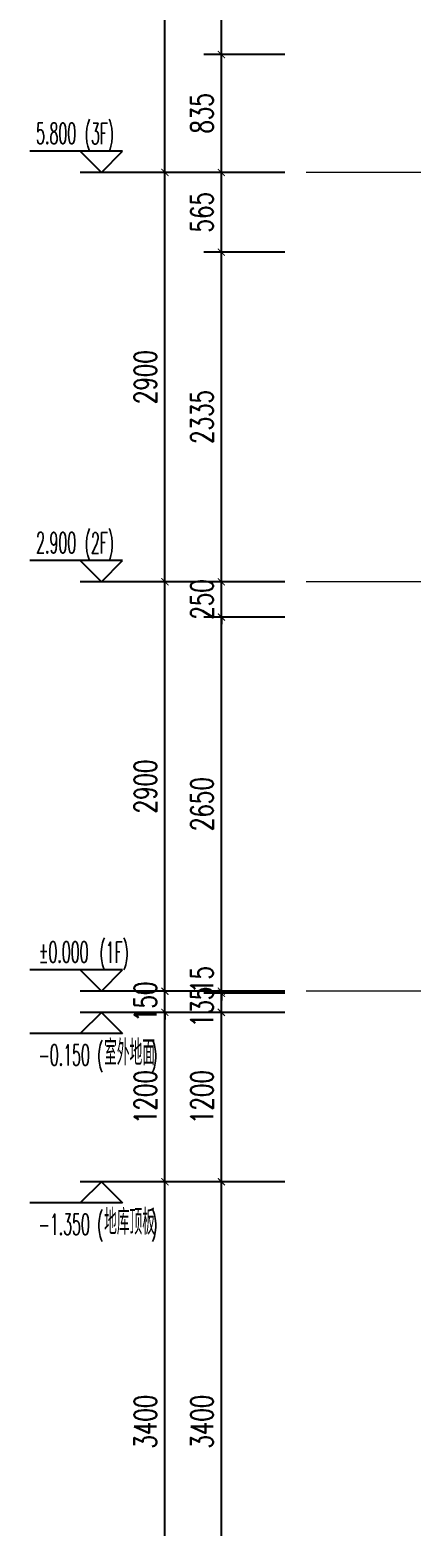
# Model space of a CAD drawing. Extents: x -812054 to 22247, y -644080 to 1003627.
# Drawn here: x -139284 to -136584, y -190811 to -180211 of the extents above; entities that cross this region are included whole.
import ezdxf

# ---------------------------------------------------------------- set-up
doc = ezdxf.new("R2010")
doc.units = 0
doc.header["$LTSCALE"] = 1000
doc.linetypes.add('DOTE', pattern=[2.42, 2, -0.2, 0.02, -0.2])
doc.layers.get('0').update_dxf_attribs({"linetype": 'CONTINUOUS'})
doc.layers.get('DEFPOINTS').update_dxf_attribs({"linetype": 'CONTINUOUS'})
for name, color, linetype in [('DIM_ELEV', 3, 'CONTINUOUS'), ('PUB_DIM', 3, 'CONTINUOUS'), ('PUB_TEXT', 2, 'CONTINUOUS')]:
    doc.layers.add(name, color=color, linetype=linetype)
doc.layers.add('DOTE', color=19, linetype='DOTE', lineweight=9)
doc.styles.add('_TCH_DIM', font='SIMPLEX.shx', dxfattribs={"width": 0.7, "bigfont": 'GBCBIG.shx'})
doc.styles.add('_TCH_DIM_T3', font='SIMPLEX', dxfattribs={"width": 0.705882, "bigfont": 'GBCBIG'})
doc.dimstyles.new('_TCH_ARCH&&50', dxfattribs={"dimtxt": 157.5, "dimasz": 50, "dimexe": 125, "dimexo": 150, "dimgap": 58.75, "dimtad": 1, "dimdec": 0, "dimzin": 0, "dimdsep": 46, "dimtxsty": '_TCH_DIM_T3', "dimblk": 'ARCHTICK', "dimcen": 0.09, "dimclrt": 7, "dimazin": 0, "dimtfac": 1, "dimtdec": 0, "dimtix": 1, "dimtmove": 2, "dimatfit": 3, "dimldrblk": 'ARCHTICK', "dimfxl": 1, "dimtolj": 1, "dimtzin": 0, "dimarcsym": 0})

# ---------------------------------------------------------------- blocks, each defined once
blk = doc.blocks.new('_ArchTick')
at = {"color": 0, "linetype": 'ByBlock', "const_width": 0.15}
blk.add_lwpolyline([(-0.5, -0.5), (0.5, 0.5)], dxfattribs=at)
blk = doc.blocks.new('*D1226')
at = {"layer": 'DEFPOINTS', "color": 0, "transparency": 16777216}
for p in [(-137928, -188371), (-137328, -188371), (-137328, -191771)]:
    blk.add_point(p, dxfattribs=at)
at = {"layer": 'PUB_DIM', "color": 0, "lineweight": -2, "transparency": 16777216}
for p, q in [((-137478, -188371), (-138053, -188371)), ((-137928, -191771), (-137928, -188371)), ((-137478, -191771), (-138053, -191771))]:
    blk.add_line(p, q, dxfattribs=at)
at = {"layer": 'PUB_DIM', "color": 0, "lineweight": -2, "transparency": 16777216, "xscale": 50, "yscale": 50, "zscale": 50}
for p, rotation in [((-137928, -188371), 90), ((-137928, -191771), 270)]:
    blk.add_blockref('_ArchTick', p, dxfattribs=dict(at, rotation=rotation))
at = {"layer": 'PUB_DIM', "color": 7, "transparency": 16777216, "insert": (-138066, -190071), "char_height": 157.5, "attachment_point": 5, "rotation": 90, "style": '_TCH_DIM_T3'}
blk.add_mtext('\\A1;3400', dxfattribs=at)
blk = doc.blocks.new('*D1227')
at = {"layer": 'DEFPOINTS', "color": 0, "transparency": 16777216}
for p in [(-137928, -187171), (-137328, -187171), (-137328, -188371)]:
    blk.add_point(p, dxfattribs=at)
at = {"layer": 'PUB_DIM', "color": 0, "lineweight": -2, "transparency": 16777216}
for p, q in [((-137478, -187171), (-138053, -187171)), ((-137928, -188371), (-137928, -187171)), ((-137478, -188371), (-138053, -188371))]:
    blk.add_line(p, q, dxfattribs=at)
at = {"layer": 'PUB_DIM', "color": 0, "lineweight": -2, "transparency": 16777216, "xscale": 50, "yscale": 50, "zscale": 50}
for p, rotation in [((-137928, -187171), 90), ((-137928, -188371), 270)]:
    blk.add_blockref('_ArchTick', p, dxfattribs=dict(at, rotation=rotation))
at = {"layer": 'PUB_DIM', "color": 7, "transparency": 16777216, "insert": (-138066, -187771), "char_height": 157.5, "attachment_point": 5, "rotation": 90, "style": '_TCH_DIM_T3'}
blk.add_mtext('\\A1;1200', dxfattribs=at)
blk = doc.blocks.new('*D1228')
at = {"layer": 'DEFPOINTS', "color": 0, "transparency": 16777216}
for p in [(-137928, -187036), (-137328, -187036), (-137328, -187171)]:
    blk.add_point(p, dxfattribs=at)
at = {"layer": 'PUB_DIM', "color": 0, "lineweight": -2, "transparency": 16777216}
for p, q in [((-137478, -187036), (-138053, -187036)), ((-137928, -187171), (-137928, -187036)), ((-137478, -187171), (-138053, -187171))]:
    blk.add_line(p, q, dxfattribs=at)
at = {"layer": 'PUB_DIM', "color": 0, "lineweight": -2, "transparency": 16777216, "xscale": 50, "yscale": 50, "zscale": 50}
for p, rotation in [((-137928, -187036), 90), ((-137928, -187171), 270)]:
    blk.add_blockref('_ArchTick', p, dxfattribs=dict(at, rotation=rotation))
at = {"layer": 'PUB_DIM', "color": 7, "transparency": 16777216, "insert": (-138066, -187133), "char_height": 157.5, "attachment_point": 5, "rotation": 90, "style": '_TCH_DIM_T3'}
blk.add_mtext('\\A1;135', dxfattribs=at)
blk = doc.blocks.new('*D1229')
at = {"layer": 'DEFPOINTS', "color": 0, "transparency": 16777216}
for p in [(-137928, -187021), (-137328, -187021), (-137328, -187036)]:
    blk.add_point(p, dxfattribs=at)
at = {"layer": 'PUB_DIM', "color": 0, "lineweight": -2, "transparency": 16777216}
for p, q in [((-137928, -187021), (-137928, -186971)), ((-137478, -187021), (-138053, -187021)), ((-137478, -187036), (-138053, -187036)), ((-137928, -187036), (-137928, -187021)), ((-137928, -187036), (-137928, -187086))]:
    blk.add_line(p, q, dxfattribs=at)
at = {"layer": 'PUB_DIM', "color": 0, "lineweight": -2, "transparency": 16777216, "xscale": 50, "yscale": 50, "zscale": 50}
for p, rotation in [((-137928, -187021), 270), ((-137928, -187036), 90)]:
    blk.add_blockref('_ArchTick', p, dxfattribs=dict(at, rotation=rotation))
at = {"layer": 'PUB_DIM', "color": 7, "transparency": 16777216, "insert": (-138066, -186939), "char_height": 157.5, "attachment_point": 5, "rotation": 90, "style": '_TCH_DIM_T3'}
blk.add_mtext('\\A1;15', dxfattribs=at)
blk = doc.blocks.new('*D1230')
at = {"layer": 'DEFPOINTS', "color": 0, "transparency": 16777216}
for p in [(-137928, -184371), (-137328, -184371), (-137328, -187021)]:
    blk.add_point(p, dxfattribs=at)
at = {"layer": 'PUB_DIM', "color": 0, "lineweight": -2, "transparency": 16777216}
for p, q in [((-137478, -184371), (-138053, -184371)), ((-137928, -187021), (-137928, -184371)), ((-137478, -187021), (-138053, -187021))]:
    blk.add_line(p, q, dxfattribs=at)
at = {"layer": 'PUB_DIM', "color": 0, "lineweight": -2, "transparency": 16777216, "xscale": 50, "yscale": 50, "zscale": 50}
for p, rotation in [((-137928, -184371), 90), ((-137928, -187021), 270)]:
    blk.add_blockref('_ArchTick', p, dxfattribs=dict(at, rotation=rotation))
at = {"layer": 'PUB_DIM', "color": 7, "transparency": 16777216, "insert": (-138066, -185696), "char_height": 157.5, "attachment_point": 5, "rotation": 90, "style": '_TCH_DIM_T3'}
blk.add_mtext('\\A1;2650', dxfattribs=at)
blk = doc.blocks.new('*D1231')
at = {"layer": 'DEFPOINTS', "color": 0, "transparency": 16777216}
for p in [(-137928, -184121), (-137328, -184121), (-137328, -184371)]:
    blk.add_point(p, dxfattribs=at)
at = {"layer": 'PUB_DIM', "color": 0, "lineweight": -2, "transparency": 16777216}
for p, q in [((-137928, -184121), (-137928, -184071)), ((-137478, -184121), (-138053, -184121)), ((-137928, -184371), (-137928, -184121)), ((-137478, -184371), (-138053, -184371)), ((-137928, -184371), (-137928, -184421))]:
    blk.add_line(p, q, dxfattribs=at)
at = {"layer": 'PUB_DIM', "color": 0, "lineweight": -2, "transparency": 16777216, "xscale": 50, "yscale": 50, "zscale": 50}
for p, rotation in [((-137928, -184121), 270), ((-137928, -184371), 90)]:
    blk.add_blockref('_ArchTick', p, dxfattribs=dict(at, rotation=rotation))
at = {"layer": 'PUB_DIM', "color": 7, "transparency": 16777216, "insert": (-138066, -184246), "char_height": 157.5, "attachment_point": 5, "rotation": 90, "style": '_TCH_DIM_T3'}
blk.add_mtext('\\A1;250', dxfattribs=at)
blk = doc.blocks.new('*D1232')
at = {"layer": 'DEFPOINTS', "color": 0, "transparency": 16777216}
for p in [(-137928, -181786), (-137328, -181786), (-137328, -184121)]:
    blk.add_point(p, dxfattribs=at)
at = {"layer": 'PUB_DIM', "color": 0, "lineweight": -2, "transparency": 16777216}
for p, q in [((-137478, -181786), (-138053, -181786)), ((-137928, -184121), (-137928, -181786)), ((-137478, -184121), (-138053, -184121))]:
    blk.add_line(p, q, dxfattribs=at)
at = {"layer": 'PUB_DIM', "color": 0, "lineweight": -2, "transparency": 16777216, "xscale": 50, "yscale": 50, "zscale": 50}
for p, rotation in [((-137928, -181786), 90), ((-137928, -184121), 270)]:
    blk.add_blockref('_ArchTick', p, dxfattribs=dict(at, rotation=rotation))
at = {"layer": 'PUB_DIM', "color": 7, "transparency": 16777216, "insert": (-138066, -182953), "char_height": 157.5, "attachment_point": 5, "rotation": 90, "style": '_TCH_DIM_T3'}
blk.add_mtext('\\A1;2335', dxfattribs=at)
blk = doc.blocks.new('*D1233')
at = {"layer": 'DEFPOINTS', "color": 0, "transparency": 16777216}
for p in [(-137928, -181221), (-137328, -181221), (-137328, -181786)]:
    blk.add_point(p, dxfattribs=at)
at = {"layer": 'PUB_DIM', "color": 0, "lineweight": -2, "transparency": 16777216}
for p, q in [((-137478, -181221), (-138053, -181221)), ((-137928, -181786), (-137928, -181221)), ((-137478, -181786), (-138053, -181786))]:
    blk.add_line(p, q, dxfattribs=at)
at = {"layer": 'PUB_DIM', "color": 0, "lineweight": -2, "transparency": 16777216, "xscale": 50, "yscale": 50, "zscale": 50}
for p, rotation in [((-137928, -181221), 90), ((-137928, -181786), 270)]:
    blk.add_blockref('_ArchTick', p, dxfattribs=dict(at, rotation=rotation))
at = {"layer": 'PUB_DIM', "color": 7, "transparency": 16777216, "insert": (-138066, -181503), "char_height": 157.5, "attachment_point": 5, "rotation": 90, "style": '_TCH_DIM_T3'}
blk.add_mtext('\\A1;565', dxfattribs=at)
blk = doc.blocks.new('*D1234')
at = {"layer": 'DEFPOINTS', "color": 0, "transparency": 16777216}
for p in [(-137928, -180386), (-137328, -180386), (-137328, -181221)]:
    blk.add_point(p, dxfattribs=at)
at = {"layer": 'PUB_DIM', "color": 0, "lineweight": -2, "transparency": 16777216}
for p, q in [((-137478, -180386), (-138053, -180386)), ((-137928, -181221), (-137928, -180386)), ((-137478, -181221), (-138053, -181221))]:
    blk.add_line(p, q, dxfattribs=at)
at = {"layer": 'PUB_DIM', "color": 0, "lineweight": -2, "transparency": 16777216, "xscale": 50, "yscale": 50, "zscale": 50}
for p, rotation in [((-137928, -180386), 90), ((-137928, -181221), 270)]:
    blk.add_blockref('_ArchTick', p, dxfattribs=dict(at, rotation=rotation))
at = {"layer": 'PUB_DIM', "color": 7, "transparency": 16777216, "insert": (-138066, -180803), "char_height": 157.5, "attachment_point": 5, "rotation": 90, "style": '_TCH_DIM_T3'}
blk.add_mtext('\\A1;835', dxfattribs=at)
blk = doc.blocks.new('*D1235')
at = {"layer": 'DEFPOINTS', "color": 0, "transparency": 16777216}
for p in [(-137928, -178886), (-137328, -178886), (-137328, -180386)]:
    blk.add_point(p, dxfattribs=at)
at = {"layer": 'PUB_DIM', "color": 0, "lineweight": -2, "transparency": 16777216}
for p, q in [((-137478, -178886), (-138053, -178886)), ((-137928, -180386), (-137928, -178886)), ((-137478, -180386), (-138053, -180386))]:
    blk.add_line(p, q, dxfattribs=at)
at = {"layer": 'PUB_DIM', "color": 0, "lineweight": -2, "transparency": 16777216, "xscale": 50, "yscale": 50, "zscale": 50}
for p, rotation in [((-137928, -178886), 90), ((-137928, -180386), 270)]:
    blk.add_blockref('_ArchTick', p, dxfattribs=dict(at, rotation=rotation))
at = {"layer": 'PUB_DIM', "color": 7, "transparency": 16777216, "insert": (-138066, -179636), "char_height": 157.5, "attachment_point": 5, "rotation": 90, "style": '_TCH_DIM_T3'}
blk.add_mtext('\\A1;1500', dxfattribs=at)
blk = doc.blocks.new('*D1250')
at = {"layer": 'DEFPOINTS', "color": 0, "transparency": 16777216}
for p in [(-138328, -188371), (-137328, -188371), (-137328, -191771)]:
    blk.add_point(p, dxfattribs=at)
at = {"layer": 'PUB_DIM', "color": 0, "lineweight": -2, "transparency": 16777216}
for p, q in [((-137478, -188371), (-138453, -188371)), ((-138328, -191771), (-138328, -188371)), ((-137478, -191771), (-138453, -191771))]:
    blk.add_line(p, q, dxfattribs=at)
at = {"layer": 'PUB_DIM', "color": 0, "lineweight": -2, "transparency": 16777216, "xscale": 50, "yscale": 50, "zscale": 50}
for p, rotation in [((-138328, -188371), 90), ((-138328, -191771), 270)]:
    blk.add_blockref('_ArchTick', p, dxfattribs=dict(at, rotation=rotation))
at = {"layer": 'PUB_DIM', "color": 7, "transparency": 16777216, "insert": (-138466, -190071), "char_height": 157.5, "attachment_point": 5, "rotation": 90, "style": '_TCH_DIM_T3'}
blk.add_mtext('\\A1;3400', dxfattribs=at)
blk = doc.blocks.new('*D1251')
at = {"layer": 'DEFPOINTS', "color": 0, "transparency": 16777216}
for p in [(-138328, -187171), (-137328, -187171), (-137328, -188371)]:
    blk.add_point(p, dxfattribs=at)
at = {"layer": 'PUB_DIM', "color": 0, "lineweight": -2, "transparency": 16777216}
for p, q in [((-137478, -187171), (-138453, -187171)), ((-138328, -188371), (-138328, -187171)), ((-137478, -188371), (-138453, -188371))]:
    blk.add_line(p, q, dxfattribs=at)
at = {"layer": 'PUB_DIM', "color": 0, "lineweight": -2, "transparency": 16777216, "xscale": 50, "yscale": 50, "zscale": 50}
for p, rotation in [((-138328, -187171), 90), ((-138328, -188371), 270)]:
    blk.add_blockref('_ArchTick', p, dxfattribs=dict(at, rotation=rotation))
at = {"layer": 'PUB_DIM', "color": 7, "transparency": 16777216, "insert": (-138466, -187771), "char_height": 157.5, "attachment_point": 5, "rotation": 90, "style": '_TCH_DIM_T3'}
blk.add_mtext('\\A1;1200', dxfattribs=at)
blk = doc.blocks.new('*D1252')
at = {"layer": 'DEFPOINTS', "color": 0, "transparency": 16777216}
for p in [(-138328, -187021), (-137328, -187021), (-137328, -187171)]:
    blk.add_point(p, dxfattribs=at)
at = {"layer": 'PUB_DIM', "color": 0, "lineweight": -2, "transparency": 16777216}
for p, q in [((-138328, -187021), (-138328, -186971)), ((-137478, -187021), (-138453, -187021)), ((-138328, -187171), (-138328, -187021)), ((-137478, -187171), (-138453, -187171)), ((-138328, -187171), (-138328, -187221))]:
    blk.add_line(p, q, dxfattribs=at)
at = {"layer": 'PUB_DIM', "color": 0, "lineweight": -2, "transparency": 16777216, "xscale": 50, "yscale": 50, "zscale": 50}
for p, rotation in [((-138328, -187021), 270), ((-138328, -187171), 90)]:
    blk.add_blockref('_ArchTick', p, dxfattribs=dict(at, rotation=rotation))
at = {"layer": 'PUB_DIM', "color": 7, "transparency": 16777216, "insert": (-138466, -187096), "char_height": 157.5, "attachment_point": 5, "rotation": 90, "style": '_TCH_DIM_T3'}
blk.add_mtext('\\A1;150', dxfattribs=at)
blk = doc.blocks.new('*D1253')
at = {"layer": 'DEFPOINTS', "color": 0, "transparency": 16777216}
for p in [(-138328, -184121), (-137328, -184121), (-137328, -187021)]:
    blk.add_point(p, dxfattribs=at)
at = {"layer": 'PUB_DIM', "color": 0, "lineweight": -2, "transparency": 16777216}
for p, q in [((-137478, -184121), (-138453, -184121)), ((-138328, -187021), (-138328, -184121)), ((-137478, -187021), (-138453, -187021))]:
    blk.add_line(p, q, dxfattribs=at)
at = {"layer": 'PUB_DIM', "color": 0, "lineweight": -2, "transparency": 16777216, "xscale": 50, "yscale": 50, "zscale": 50}
for p, rotation in [((-138328, -184121), 90), ((-138328, -187021), 270)]:
    blk.add_blockref('_ArchTick', p, dxfattribs=dict(at, rotation=rotation))
at = {"layer": 'PUB_DIM', "color": 7, "transparency": 16777216, "insert": (-138466, -185571), "char_height": 157.5, "attachment_point": 5, "rotation": 90, "style": '_TCH_DIM_T3'}
blk.add_mtext('\\A1;2900', dxfattribs=at)
blk = doc.blocks.new('*D1254')
at = {"layer": 'DEFPOINTS', "color": 0, "transparency": 16777216}
for p in [(-138328, -181221), (-137328, -181221), (-137328, -184121)]:
    blk.add_point(p, dxfattribs=at)
at = {"layer": 'PUB_DIM', "color": 0, "lineweight": -2, "transparency": 16777216}
for p, q in [((-137478, -181221), (-138453, -181221)), ((-138328, -184121), (-138328, -181221)), ((-137478, -184121), (-138453, -184121))]:
    blk.add_line(p, q, dxfattribs=at)
at = {"layer": 'PUB_DIM', "color": 0, "lineweight": -2, "transparency": 16777216, "xscale": 50, "yscale": 50, "zscale": 50}
for p, rotation in [((-138328, -181221), 90), ((-138328, -184121), 270)]:
    blk.add_blockref('_ArchTick', p, dxfattribs=dict(at, rotation=rotation))
at = {"layer": 'PUB_DIM', "color": 7, "transparency": 16777216, "insert": (-138466, -182671), "char_height": 157.5, "attachment_point": 5, "rotation": 90, "style": '_TCH_DIM_T3'}
blk.add_mtext('\\A1;2900', dxfattribs=at)
blk = doc.blocks.new('*D1255')
at = {"layer": 'DEFPOINTS', "color": 0, "transparency": 16777216}
for p in [(-138328, -178321), (-137328, -178321), (-137328, -181221)]:
    blk.add_point(p, dxfattribs=at)
at = {"layer": 'PUB_DIM', "color": 0, "lineweight": -2, "transparency": 16777216}
for p, q in [((-137478, -178321), (-138453, -178321)), ((-138328, -181221), (-138328, -178321)), ((-137478, -181221), (-138453, -181221))]:
    blk.add_line(p, q, dxfattribs=at)
at = {"layer": 'PUB_DIM', "color": 0, "lineweight": -2, "transparency": 16777216, "xscale": 50, "yscale": 50, "zscale": 50}
for p, rotation in [((-138328, -178321), 90), ((-138328, -181221), 270)]:
    blk.add_blockref('_ArchTick', p, dxfattribs=dict(at, rotation=rotation))
at = {"layer": 'PUB_DIM', "color": 7, "transparency": 16777216, "insert": (-138466, -179771), "char_height": 157.5, "attachment_point": 5, "rotation": 90, "style": '_TCH_DIM_T3'}
blk.add_mtext('\\A1;2900', dxfattribs=at)

msp = doc.modelspace()

# ---------------------------------------------------------------- linework, layer by layer
at = {"layer": 'DIM_ELEV'}
for p, q in [((-138628.16, -181070.8), (-139284.16, -181070.8)), ((-138778.16, -181220.8), (-138928.16, -181070.8)), ((-138778.16, -181220.8), (-138628.16, -181070.8)), ((-137928.16, -181220.8), (-138928.16, -181220.8)), ((-138628.16, -183970.8), (-139284.16, -183970.8)), ((-138778.16, -184120.8), (-138928.16, -183970.8)), ((-138778.16, -184120.8), (-138628.16, -183970.8)), ((-137928.16, -184120.8), (-138928.16, -184120.8)), ((-138628.16, -186870.8), (-139284.16, -186870.8)), ((-138778.16, -187020.8), (-138928.16, -186870.8)), ((-138778.16, -187020.8), (-138628.16, -186870.8)), ((-137928.16, -187020.8), (-138928.16, -187020.8)), ((-138778.16, -187171.27), (-138928.16, -187321.27)), ((-137928.16, -187171.27), (-138928.16, -187171.27)), ((-138778.16, -187171.27), (-138628.16, -187321.27)), ((-138628.16, -187321.27), (-139284.16, -187321.27)), ((-138778.16, -188370.8), (-138928.16, -188520.8)), ((-137928.16, -188370.8), (-138928.16, -188370.8)), ((-138778.16, -188370.8), (-138628.16, -188520.8)), ((-138628.16, -188520.8), (-139284.16, -188520.8))]:
    msp.add_line(p, q, dxfattribs=at)
at = {"layer": 'DOTE', "linetype": 'DOTE'}
for p, q in [((-121851.1, -181220.8), (-137328.16, -181220.8)), ((-121851.1, -184120.8), (-137328.16, -184120.8)), ((-121851.1, -187020.8), (-137328.16, -187020.8))]:
    msp.add_line(p, q, dxfattribs=at)

# ---------------------------------------------------------------- texts
at = {"layer": 'PUB_TEXT', "style": '_TCH_DIM'}
for s, height, width, p in [('5.800', 148.75, 0.494118, (-139240.36, -181018.3)), ('(3F)', 148.75, 0.494118, (-138896.06, -181020.75)), ('2.900', 148.75, 0.494118, (-139240.36, -183918.3)), ('(2F)', 148.75, 0.494118, (-138896.06, -183920.75)), ('(1F)', 148.75, 0.494118, (-138791.41, -186820.75)), ('%%P0.000', 148.75, 0.494118, (-139222.16, -186818.3)), ('(', 148.75, 0.494118, (-138807.51, -187546.32)), ('室外地面', 178.723, 0.7, (-138758.51, -187546.32)), (')', 148.75, 0.494118, (-138424.89, -187546.32)), ('-0.150', 148.75, 0.494118, (-139224.96, -187548.77)), ('地库顶板', 178.723, 0.7, (-138758.51, -188745.85)), ('-1.350', 148.75, 0.494118, (-139224.96, -188748.3)), ('(', 148.75, 0.494118, (-138807.51, -188745.85)), (')', 148.75, 0.494118, (-138424.89, -188745.85))]:
    msp.add_text(s, height=height, dxfattribs=dict(at, width=width)).set_placement(p)

# ---------------------------------------------------------------- dimensions: what is measured, and where the dimension line sits
at = {"layer": 'PUB_DIM'}
for p1, p2, distance, picture, middle in [((-137328.16, -181220.8), (-137328.16, -178320.8), 1000, '*D1255', (-138465.66, -179770.8)), ((-137328.16, -180385.76), (-137328.16, -178885.76), 600, '*D1235', (-138065.66, -179635.76)), ((-137328.16, -181220.8), (-137328.16, -180385.76), 600, '*D1234', (-138065.66, -180803.28)), ((-137328.16, -184120.8), (-137328.16, -181220.8), 1000, '*D1254', (-138465.66, -182670.8)), ((-137328.16, -181785.78), (-137328.16, -181220.8), 600, '*D1233', (-138065.66, -181503.29)), ((-137328.16, -184120.8), (-137328.16, -181785.78), 600, '*D1232', (-138065.66, -182953.29)), ((-137328.16, -187020.8), (-137328.16, -184120.8), 1000, '*D1253', (-138465.66, -185570.8)), ((-137328.16, -184370.8), (-137328.16, -184120.8), 600, '*D1231', (-138065.66, -184245.8)), ((-137328.16, -187020.8), (-137328.16, -184370.8), 600, '*D1230', (-138065.66, -185695.8)), ((-137328.16, -187171.27), (-137328.16, -187020.8), 1000, '*D1252', (-138465.66, -187096.03)), ((-137328.16, -188370.8), (-137328.16, -187171.27), 1000, '*D1251', (-138465.66, -187771.03)), ((-137328.16, -188370.8), (-137328.16, -187171.27), 600, '*D1227', (-138065.66, -187771.03)), ((-137328.16, -191770.8), (-137328.16, -188370.8), 1000, '*D1250', (-138465.66, -190070.8)), ((-137328.16, -191770.8), (-137328.16, -188370.8), 600, '*D1226', (-138065.66, -190070.8))]:
    dim = msp.add_aligned_dim(p1=p1, p2=p2, distance=distance, dimstyle='_TCH_ARCH&&50', dxfattribs=at)
    dim.commit()
    dim.dimension.update_dxf_attribs({"geometry": picture, "text_midpoint": middle})
for base, p1, p2, picture, middle in [((-137928.16, -187020.8), (-137328.16, -187036), (-137328.16, -187020.8), '*D1229', (-138065.66, -186938.96)), ((-137928.16, -187036), (-137328.16, -187171.27), (-137328.16, -187036), '*D1228', (-138065.66, -187132.75))]:
    dim = msp.add_linear_dim(base=base, p1=p1, p2=p2, angle=90, dimstyle='_TCH_ARCH&&50', dxfattribs=at)
    dim.commit()
    dim.dimension.update_dxf_attribs({"geometry": picture, "text_midpoint": middle, "dimtype": 161})

doc.saveas('drawing.dxf')
